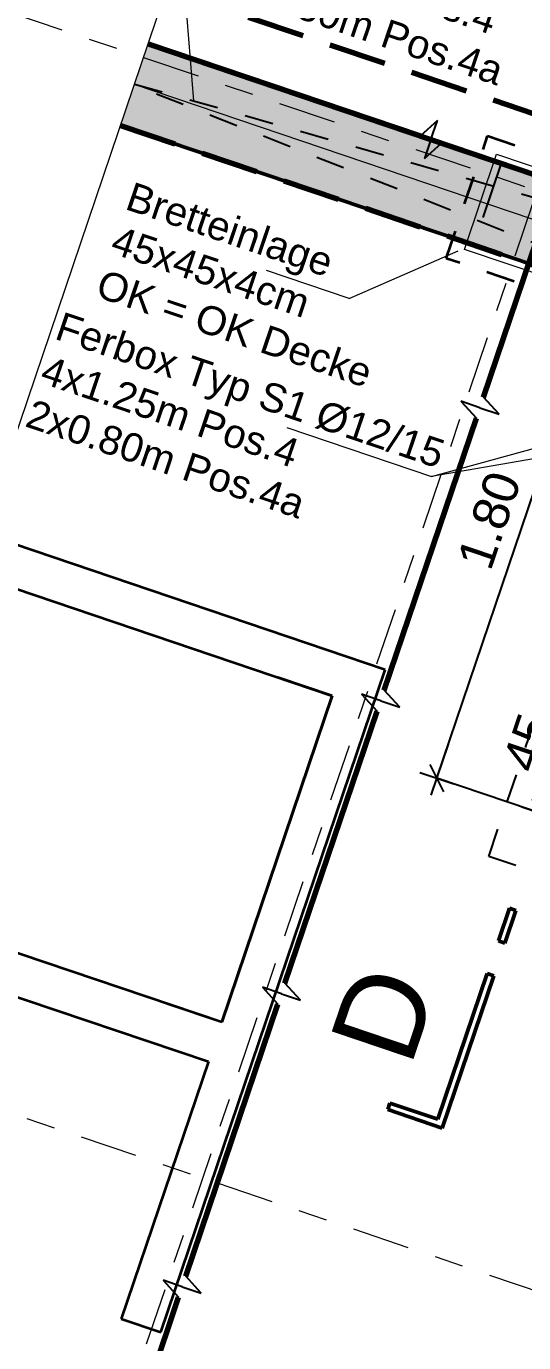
# Model space of a CAD drawing. Header units: metres. Extents: x 2661608 to 2661648.6, y 1209464.3 to 1209501.1.
# Drawn here: x 2661615.772 to 2661617.502, y 1209487.135 to 1209491.719 of the extents above; entities that cross this region are included whole.
import ezdxf

# ---------------------------------------------------------------- set-up
doc = ezdxf.new("R2010")
doc.units = ezdxf.units.M
doc.header["$PDMODE"] = 65
for name, pattern in [('AUSGEZOGEN', [0]), ('GETRENNT2_S6', [0.3, 0.2, -0.1]), ('PHANTOM2_S8', [0.3, 0.2, -0.05, 0, -0.05]), ('STRICHLINIE_S4', [0.1, 0.05, -0.05]), ('STRICHPUNKT2_S5', [0.15, 0.1, -0.05]), ('VERDECKT2_S2', [0.025, 0, -0.025])]:
    doc.linetypes.add(name, pattern=pattern)
for name, color, linetype, lineweight in [('TB_639', 7, 'AUSGEZOGEN', 25), ('TB_640', 7, 'AUSGEZOGEN', 25), ('TB_641', 7, 'AUSGEZOGEN', 25), ('TB_642', 7, 'AUSGEZOGEN', 25), ('TB_643', 7, 'AUSGEZOGEN', 25), ('TB_645', 7, 'AUSGEZOGEN', 25), ('TB_646', 7, 'AUSGEZOGEN', 25), ('TB_649', 7, 'AUSGEZOGEN', 25), ('TB_650', 7, 'AUSGEZOGEN', 25), ('TB_651', 7, 'AUSGEZOGEN', 25)]:
    doc.layers.add(name, color=color, linetype=linetype, lineweight=lineweight)
doc.styles.add('ARIAL', font='arial.ttf')
doc.styles.add('MtXpl_Arial', font='arial.ttf')

# ---------------------------------------------------------------- blocks, each defined once
blk = doc.blocks.new('ALL_ML_STRICH')
at = {"color": 0, "linetype": 'ByBlock', "lineweight": -2}
for p, q in [((0, -0.5), (0, 0.5)), ((-1, 0), (0.5, 0)), ((-0.3, -0.3), (0.3, 0.3))]:
    blk.add_line(p, q, dxfattribs=at)

msp = doc.modelspace()

# ---------------------------------------------------------------- hatches: boundary and pattern name
at = {"layer": 'TB_639', "linetype": 'AUSGEZOGEN', "lineweight": 35, "transparency": 33554687}
msp.add_hatch(color=254, dxfattribs=at).paths.add_polyline_path([(2661620.3012, 1209494.491), (2661619.0184, 1209490.7023), (2661616.1958, 1209491.6579), (2661616.0996, 1209491.3738), (2661618.9222, 1209490.4181), (2661618.8196, 1209490.115), (2661619.1985, 1209489.9867), (2661619.3011, 1209490.2898), (2661623.5729, 1209488.8435), (2661623.7012, 1209489.2224), (2661619.4294, 1209490.6687), (2661620.6801, 1209494.3627)])
at = {"layer": 'TB_640', "linetype": 'AUSGEZOGEN', "lineweight": 35, "transparency": 33554687}
msp.add_hatch(color=254, dxfattribs=at).paths.add_polyline_path([(2661616.1958, 1209491.6579), (2661616.1477, 1209491.5159), (2661618.8282, 1209490.6083), (2661618.732, 1209490.3241), (2661626.8305, 1209487.5822), (2661626.9106, 1209487.819), (2661629.7048, 1209486.873), (2661631.1319, 1209491.0879), (2661644.8519, 1209486.4427), (2661644.9, 1209486.5848), (2661631.0379, 1209491.2781), (2661629.6108, 1209487.0632), (2661626.8167, 1209488.0092), (2661626.7365, 1209487.7724), (2661618.9222, 1209490.4181), (2661619.0184, 1209490.7023)])

# ---------------------------------------------------------------- linework, layer by layer
at = {"layer": 'DEFPOINTS', "color": 7, "linetype": 'AUSGEZOGEN', "lineweight": 25, "transparency": 16777216}
for p in [(2661616.1958, 1209491.6579), (2661616.1958, 1209491.6579), (2661616.0996, 1209491.3738), (2661616.0996, 1209491.3738), (2661617.2, 1209489.1008), (2661616.5702, 1209488.2526), (2661616.6115, 1209488.2084), (2661616.6115, 1209488.2084)]:
    msp.add_point(p, dxfattribs=at)
at = {"layer": 'TB_639', "color": 191, "linetype": 'AUSGEZOGEN', "lineweight": 13, "transparency": 33554687}
msp.add_line((2661611.1321, 1209476.7019), (2661618.0879, 1209497.2463), dxfattribs=at)
at = {"layer": 'TB_640', "color": 191, "linetype": 'AUSGEZOGEN', "lineweight": 13, "transparency": 33554687}
for p, q in [((2661619.0184, 1209490.7023), (2661616.1958, 1209491.6579)), ((2661618.8282, 1209490.6083), (2661616.1477, 1209491.5159))]:
    msp.add_line(p, q, dxfattribs=at)
at = {"layer": 'TB_641', "color": 7, "linetype": 'AUSGEZOGEN', "lineweight": 50, "transparency": 33554687}
for p, q in [((2661619.0184, 1209490.7023), (2661616.1958, 1209491.6579)), ((2661616.0996, 1209491.3738), (2661618.9222, 1209490.4181))]:
    msp.add_line(p, q, dxfattribs=at)
at = {"layer": 'TB_641', "color": 7, "linetype": 'AUSGEZOGEN', "lineweight": 35, "transparency": 33554687}
for p, q in [((2661616.8831, 1209489.5249), (2661615.6186, 1209489.953)), ((2661615.5721, 1209489.8157), (2661616.8366, 1209489.3875)), ((2661617.0204, 1209489.4784), (2661616.8831, 1209489.5249)), ((2661616.2395, 1209487.172), (2661617.0204, 1209489.4784)), ((2661616.8366, 1209489.3875), (2661616.6471, 1209489.4517)), ((2661616.8366, 1209489.3875), (2661616.4517, 1209488.2509)), ((2661616.4517, 1209488.2509), (2661616.8366, 1209489.3875)), ((2661616.4517, 1209488.2509), (2661615.1872, 1209488.679)), ((2661615.1407, 1209488.5417), (2661616.4052, 1209488.1136)), ((2661616.4517, 1209488.2509), (2661616.2623, 1209488.3151)), ((2661616.4052, 1209488.1136), (2661616.1022, 1209487.2185)), ((2661616.1022, 1209487.2185), (2661616.2395, 1209487.172))]:
    msp.add_line(p, q, dxfattribs=at)
at = {"layer": 'TB_642', "color": 7, "linetype": 'GETRENNT2_S6', "lineweight": 70, "transparency": 33554687}
for p, q in [((2661616.26, 1209491.8474), (2661619.0826, 1209490.8917)), ((2661616.0996, 1209491.3738), (2661618.9222, 1209490.4181))]:
    msp.add_line(p, q, dxfattribs=at)
at = {"layer": 'TB_642', "color": 7, "linetype": 'AUSGEZOGEN', "lineweight": 70, "transparency": 33554687}
msp.add_line((2661616.1958, 1209491.6579), (2661619.0184, 1209490.7023), dxfattribs=at)
at = {"layer": 'TB_642', "color": 7, "linetype": 'STRICHPUNKT2_S5', "lineweight": 35, "transparency": 33554687}
for p, q in [((2661617.2327, 1209490.911), (2661617.377, 1209491.3372)), ((2661617.377, 1209491.3372), (2661617.8032, 1209491.1929)), ((2661617.6589, 1209490.7666), (2661617.2327, 1209490.911))]:
    msp.add_line(p, q, dxfattribs=at)
at = {"layer": 'TB_642', "color": 191, "linetype": 'AUSGEZOGEN', "lineweight": 13, "transparency": 33554687}
for p, q in [((2661617.2961, 1209490.9423), (2661617.4083, 1209491.2738)), ((2661617.4083, 1209491.2738), (2661617.7399, 1209491.1616)), ((2661617.6276, 1209490.83), (2661617.2961, 1209490.9423))]:
    msp.add_line(p, q, dxfattribs=at)
at = {"layer": 'TB_642', "color": 7, "linetype": 'AUSGEZOGEN', "lineweight": 18, "transparency": 33554687}
for q in [(2661617.2744, 1209490.9375), (2661616.607, 1209490.8683)]:
    msp.add_line((2661616.8952, 1209490.7708), q, dxfattribs=at)
at = {"layer": 'TB_643', "color": 7, "linetype": 'PHANTOM2_S8', "lineweight": 18, "transparency": 33554687}
for p, q in [((2661611.7006, 1209473.87), (2661620.5806, 1209500.0975)), ((2661613.8118, 1209492.4123), (2661645.8408, 1209481.5681)), ((2661612.6477, 1209488.974), (2661644.6767, 1209478.1298))]:
    msp.add_line(p, q, dxfattribs=at)
at = {"layer": 'TB_645', "color": 7, "linetype": 'VERDECKT2_S2', "lineweight": 25, "transparency": 33554687}
for p, q in [((2661617.381, 1209488.8284), (2661617.6055, 1209489.4914)), ((2661618.044, 1209488.6039), (2661617.381, 1209488.8284))]:
    msp.add_line(p, q, dxfattribs=at)
at = {"layer": 'TB_646', "color": 7, "linetype": 'GETRENNT2_S6', "lineweight": 25, "transparency": 33554687}
for p, q in [((2661617.424, 1209491.2421), (2661617.3278, 1209490.9579)), ((2661617.7082, 1209491.1459), (2661617.424, 1209491.2421)), ((2661617.3278, 1209490.9579), (2661617.6119, 1209490.8617))]:
    msp.add_line(p, q, dxfattribs=at)
at = {"layer": 'TB_649', "color": 7, "linetype": 'AUSGEZOGEN', "lineweight": -2, "transparency": 16777216}
for p, q in [((2661617.2, 1209489.1008), (2661617.7773, 1209490.8058)), ((2661618.023, 1209488.8222), (2661617.2, 1209489.1008))]:
    msp.add_line(p, q, dxfattribs=at)
at = {"layer": 'TB_649', "color": 7, "linetype": 'AUSGEZOGEN', "lineweight": 18, "transparency": 33554687}
for p, q in [((2661617.1817, 1209490.1513), (2661619.0024, 1209490.6549)), ((2661618.935, 1209490.456), (2661617.1817, 1209490.1513)), ((2661616.6786, 1209490.3216), (2661617.1817, 1209490.1513))]:
    msp.add_line(p, q, dxfattribs=at)
at = {"layer": 'TB_649', "color": 7, "linetype": 'AUSGEZOGEN', "lineweight": 50, "transparency": 33554687}
for p, q in [((2661617.4144, 1209488.5341), (2661617.4529, 1209488.6477)), ((2661617.4371, 1209488.5264), (2661617.4756, 1209488.64)), ((2661617.4529, 1209488.6477), (2661617.4756, 1209488.64)), ((2661617.4371, 1209488.5264), (2661617.4144, 1209488.5341)), ((2661617.204, 1209487.9127), (2661617.3759, 1209488.4204)), ((2661617.219, 1209487.8823), (2661617.3986, 1209488.4127)), ((2661617.3759, 1209488.4204), (2661617.3986, 1209488.4127)), ((2661617.0296, 1209487.9464), (2661617.0373, 1209487.9692)), ((2661617.0296, 1209487.9464), (2661617.219, 1209487.8823)), ((2661617.0373, 1209487.9692), (2661617.204, 1209487.9127))]:
    msp.add_line(p, q, dxfattribs=at)
at = {"layer": 'TB_650', "color": 1, "linetype": 'AUSGEZOGEN', "lineweight": 70, "transparency": 33554687}
for p, q in [((2661616.1958, 1209491.6579), (2661617.143, 1209491.3372)), ((2661617.2162, 1209491.3124), (2661618.1634, 1209490.9917)), ((2661617.3629, 1209490.4275), (2661617.6166, 1209491.1769)), ((2661617.0174, 1209489.4071), (2661617.3381, 1209490.3543)), ((2661616.6719, 1209488.3868), (2661616.9926, 1209489.334)), ((2661616.3265, 1209487.3664), (2661616.6472, 1209488.3136)), ((2661615.981, 1209486.346), (2661616.3017, 1209487.2932))]:
    msp.add_line(p, q, dxfattribs=at)
at = {"layer": 'TB_650', "color": 1, "linetype": 'AUSGEZOGEN', "lineweight": 25, "transparency": 33554687}
for p, q in [((2661617.2021, 1209491.3911), (2661617.143, 1209491.3372)), ((2661617.1796, 1209491.3248), (2661617.2021, 1209491.3911)), ((2661617.1796, 1209491.3248), (2661617.1572, 1209491.2585)), ((2661617.1572, 1209491.2585), (2661617.2162, 1209491.3124)), ((2661617.3505, 1209490.3909), (2661617.2842, 1209490.4134)), ((2661617.2842, 1209490.4134), (2661617.3381, 1209490.3543)), ((2661617.4168, 1209490.3685), (2661617.3629, 1209490.4275)), ((2661617.3505, 1209490.3909), (2661617.4168, 1209490.3685)), ((2661617.0713, 1209489.3481), (2661617.0174, 1209489.4071)), ((2661617.005, 1209489.3705), (2661616.9387, 1209489.393)), ((2661616.9387, 1209489.393), (2661616.9926, 1209489.334)), ((2661617.005, 1209489.3705), (2661617.0713, 1209489.3481)), ((2661616.6595, 1209488.3502), (2661616.5932, 1209488.3726)), ((2661616.5932, 1209488.3726), (2661616.6472, 1209488.3136)), ((2661616.6595, 1209488.3502), (2661616.7258, 1209488.3277)), ((2661616.7258, 1209488.3277), (2661616.6719, 1209488.3868)), ((2661616.3141, 1209487.3298), (2661616.2478, 1209487.3522)), ((2661616.2478, 1209487.3522), (2661616.3017, 1209487.2932)), ((2661616.3804, 1209487.3073), (2661616.3265, 1209487.3664)), ((2661616.3141, 1209487.3298), (2661616.3804, 1209487.3073))]:
    msp.add_line(p, q, dxfattribs=at)
at = {"layer": 'TB_651', "color": 7, "linetype": 'AUSGEZOGEN', "lineweight": 18, "transparency": 33554687}
msp.add_line((2661616.3188, 1209491.8975), (2661616.3535, 1209491.4594), dxfattribs=at)
at = {"layer": 'TB_651', "color": 7, "linetype": 'STRICHLINIE_S4', "lineweight": 25, "transparency": 33554687}
for p, q in [((2661618.9222, 1209490.4181), (2661616.147, 1209491.5137)), ((2661616.1484, 1209491.5177), (2661619.0179, 1209490.7025))]:
    msp.add_line(p, q, dxfattribs=at)

# ---------------------------------------------------------------- block references
at = {"layer": 'TB_649', "color": 7, "linetype": 'AUSGEZOGEN', "lineweight": 25, "transparency": 16777216, "xscale": 0.125, "yscale": 0.125, "zscale": 0.125}
for p, rotation in [((2661617.2, 1209489.1008), 251.2952432263835), ((2661617.5552, 1209488.9806), 251.29524324117)]:
    msp.add_blockref('ALL_ML_STRICH', p, dxfattribs=dict(at, rotation=rotation))

# ---------------------------------------------------------------- texts
at = {"layer": 'TB_642', "color": 7, "style": 'MtXpl_Arial'}
for s, p in [('Bretteinlage', (2661616.1109, 1209491.0839)), ('45x45x4cm', (2661616.0594, 1209490.9317)), ('OK', (2661616.0078, 1209490.7795)), ('=', (2661616.2358, 1209490.7024)), ('OK', (2661616.3498, 1209490.6638)), ('Decke', (2661616.5778, 1209490.5866))]:
    msp.add_text(s, height=0.1, rotation=-18.7048, dxfattribs=at).set_placement(p)
at = {"layer": 'TB_649', "color": 7, "style": 'MtXpl_Arial'}
for s, p in [('2x0.80m', (2661616.4536, 1209491.8361)), ('Pos.4', (2661617.0494, 1209491.804)), ('Ø12/15', (2661617.4612, 1209491.8342)), ('Pos.4a', (2661616.9979, 1209491.6518)), ('Ferbox', (2661615.8661, 1209490.6318)), ('4x1.25m', (2661615.8146, 1209490.4796)), ('Typ', (2661616.3147, 1209490.4799)), ('S1', (2661616.572, 1209490.3928)), ('2x0.80m', (2661615.763, 1209490.3274)), ('Ø12/15', (2661616.7706, 1209490.3256)), ('Pos.4', (2661616.3588, 1209490.2954)), ('Pos.4a', (2661616.3073, 1209490.1432))]:
    msp.add_text(s, height=0.1, rotation=-18.7048, dxfattribs=at).set_placement(p)
at = {"layer": 'TB_649', "color": 7, "style": 'MtXpl_Arial', "width": 0.99}
msp.add_text('D', height=0.3, rotation=71.2952, dxfattribs=at).set_placement((2661617.108, 1209488.0904))
at = {"layer": 'TB_649', "color": 7, "linetype": 'AUSGEZOGEN', "lineweight": 25, "transparency": 16777216, "char_height": 0.125, "width": 0.5, "attachment_point": 5, "rotation": 71.2952, "style": 'ARIAL'}
for s, insert in [('\\A1;{\\A1;{1.80\\H0.082500;\\S^ ;}}', (2661617.383, 1209489.9988)), ('\\A1;{\\A1;{45\\H0.082500;\\S^ ;}}', (2661617.5168, 1209489.2247))]:
    msp.add_mtext(s, dxfattribs=dict(at, insert=insert))

doc.saveas('drawing.dxf')
